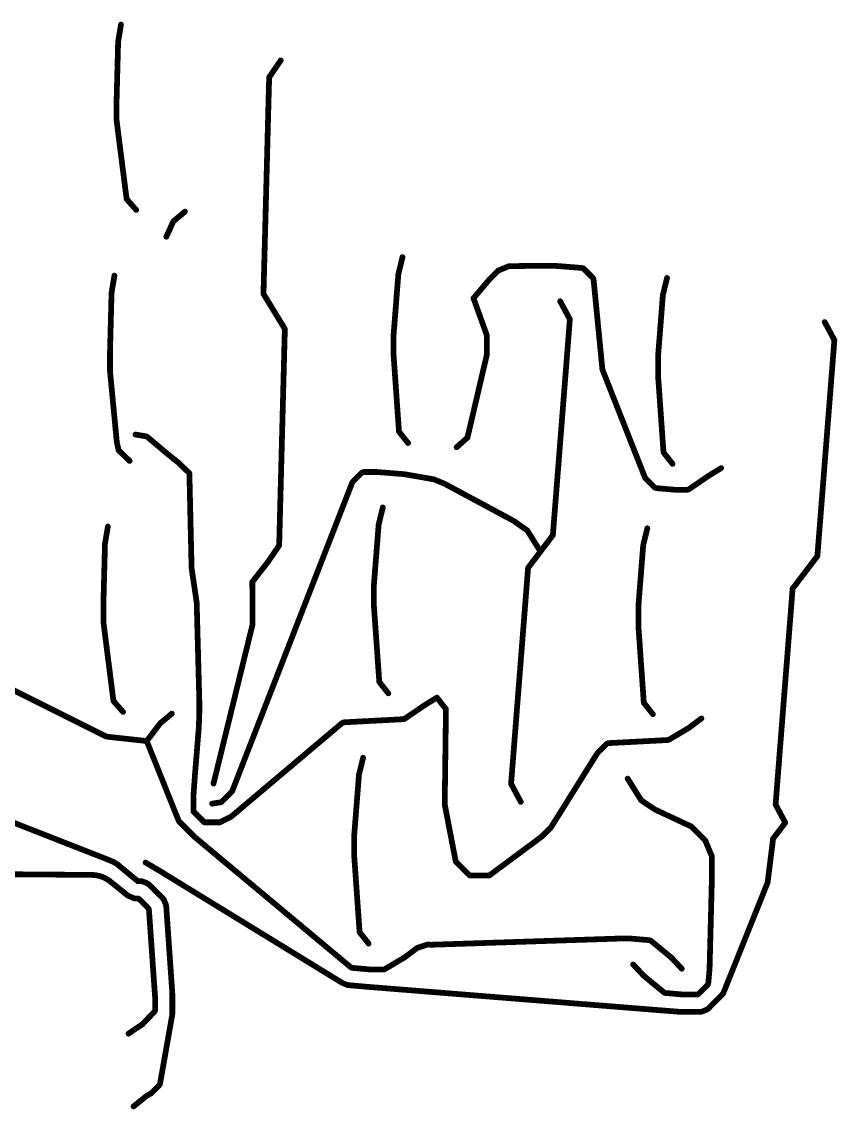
# Model space of a CAD drawing. Extents: x -169 to 103, y -40 to 57.
# Drawn here: x 45.8 to 102.7, y -24.1 to 51.7 of the extents above; entities that cross this region are included whole.
import ezdxf

# ---------------------------------------------------------------- set-up
doc = ezdxf.new("R2010")
doc.units = 0
doc.layers.get('0').update_dxf_attribs({"linetype": 'CONTINUOUS', "lineweight": 0})
doc.layers.add('B_Cu_____________', color=7, linetype='CONTINUOUS', lineweight=0)

# ---------------------------------------------------------------- blocks, each defined once
blk = doc.blocks.new('UNIT_DISC')
at = {"const_width": 0.5}
blk.add_lwpolyline([(0.25, 0, 1), (-0.25, 0, 1)], format="xyb", close=True, dxfattribs=at)

msp = doc.modelspace()

# ---------------------------------------------------------------- linework, layer by layer
at = {"layer": 'B_Cu_____________', "const_width": 0.4}
for points in [[(52.568, 50.3402), (52.7671, 51.5364)], [(52.4611, 46.247), (52.5628, 50.1403)], [(52.5628, 50.1403), (52.568, 50.3402)], [(63.0982, 47.8637), (63.9057, 49.044)], [(62.7082, 32.9707), (63.091, 47.5863)], [(63.091, 47.5863), (63.093, 47.6638)], [(63.093, 47.6638), (63.0982, 47.8637)], [(52.4611, 45.0335), (52.4611, 46.247)], [(52.4611, 44.8675), (52.4611, 45.0335)], [(53.1577, 39.3964), (52.4611, 44.8675)], [(53.1577, 39.3843), (53.1577, 39.3964)], [(53.8294, 38.619), (53.1577, 39.3843)], [(57.2274, 38.5004), (56.4166, 37.8237)], [(56.414, 37.821), (55.9309, 36.7522)], [(56.4166, 37.8237), (56.414, 37.821)], [(72.1068, 34.1468), (72.3951, 35.3288)], [(79.8167, 34.7005), (79.2276, 34.4566)], [(82.1081, 34.7308), (79.8167, 34.7005)], [(82.9369, 34.7308), (82.1081, 34.7308)], [(84.8875, 34.5773), (82.9369, 34.7308)], [(52.1099, 32.8461), (52.309, 34.0423)], [(71.7721, 29.8935), (72.0911, 33.9474)], [(72.0911, 33.9474), (72.1068, 34.1468)], [(79.0815, 34.396), (78.5189, 33.8335)], [(79.1053, 34.4059), (79.0815, 34.396)], [(79.2276, 34.4566), (79.1053, 34.4059)], [(84.99, 34.5485), (84.8875, 34.5773)], [(85.0734, 34.4825), (84.99, 34.5485)], [(85.6595, 33.8964), (85.0734, 34.4825)], [(78.4014, 33.716), (77.3448, 32.4675)], [(78.5189, 33.8335), (78.4014, 33.716)], [(85.7116, 33.8037), (85.6595, 33.8964)], [(85.7241, 33.698), (85.7116, 33.8037)], [(86.332, 27.5001), (85.7241, 33.698)], [(90.5497, 32.6953), (90.838, 33.8773)], [(52.003, 28.7529), (52.1047, 32.6462)], [(52.1047, 32.6462), (52.1099, 32.8461)], [(62.703, 32.7708), (62.7082, 32.9707)], [(63.4476, 31.5499), (62.703, 32.7708)], [(78.273, 29.8935), (77.3448, 32.4675)], [(90.215, 28.442), (90.534, 32.4959)], [(90.534, 32.4959), (90.5497, 32.6953)], [(83.3879, 32.2569), (84.0644, 30.9989)], [(63.4476, 31.5499), (64.1921, 30.329)], [(84.0644, 30.9989), (84.0487, 30.7995)], [(64.1869, 30.1291), (63.8041, 15.5136)], [(64.1921, 30.329), (64.1869, 30.1291)], [(84.0487, 30.7995), (82.8948, 16.1469)], [(101.8308, 30.8054), (102.5073, 29.5474)], [(71.7721, 28.68), (71.7721, 29.8935)], [(78.2731, 29.8679), (78.273, 29.8935)], [(78.2731, 28.6801), (78.2731, 29.8679)], [(102.5073, 29.5474), (102.4916, 29.348)], [(52.003, 27.5394), (52.003, 28.7529)], [(71.7721, 28.514), (71.7721, 28.68)], [(78.2731, 28.5141), (78.2731, 28.6801)], [(102.4916, 29.348), (101.3377, 14.6954)], [(72.1491, 23.1877), (71.7721, 28.514)], [(76.9268, 22.7607), (78.2731, 28.5141)], [(90.215, 27.2285), (90.215, 28.442)], [(52.003, 27.3734), (52.003, 27.5394)], [(52.4774, 22.4297), (52.003, 27.3734)], [(89.2919, 19.9908), (86.332, 27.5001)], [(90.215, 27.0625), (90.215, 27.2285)], [(90.592, 21.7362), (90.215, 27.0625)], [(53.7779, 22.964), (54.5091, 22.842)], [(54.5091, 22.842), (54.5965, 22.8021)], [(54.5965, 22.8021), (54.6362, 22.7735)], [(54.6362, 22.7735), (55.9288, 21.6809)], [(72.1491, 23.173), (72.1491, 23.1877)], [(72.7799, 22.3736), (72.1491, 23.173)], [(76.1669, 22.0772), (76.9268, 22.7549)], [(76.9268, 22.7549), (76.9268, 22.7607)], [(52.6036, 21.8625), (52.4774, 22.4297)], [(52.6096, 21.8565), (52.6036, 21.8625)], [(53.3713, 21.1249), (52.6096, 21.8565)], [(55.9288, 21.6809), (55.9374, 21.6724)], [(55.9374, 21.6724), (56.7693, 21.0063)], [(90.592, 21.7215), (90.592, 21.7362)], [(91.2228, 20.9221), (90.592, 21.7215)], [(57.5309, 20.2746), (56.7693, 21.0063)], [(57.5368, 20.2686), (57.5309, 20.2746)], [(57.69, 13.6562), (57.5368, 20.2686)], [(68.9577, 19.7061), (69.5438, 20.2922)], [(69.5438, 20.2922), (69.6365, 20.3443)], [(69.6365, 20.3443), (69.6893, 20.3505)], [(69.6893, 20.3505), (69.7422, 20.3567)], [(69.7422, 20.3567), (70.571, 20.3567)], [(70.571, 20.3567), (72.5216, 20.2032)], [(94.6098, 20.6257), (93.7029, 20.0659)], [(60.5206, -1.8932), (68.8917, 19.6226)], [(68.8917, 19.6226), (68.9577, 19.7061)], [(72.5216, 20.2032), (74.5932, 19.8401)], [(74.5932, 19.8401), (75.3283, 19.5356)], [(75.3283, 19.5356), (80.1403, 16.9501)], [(89.3154, 19.9479), (89.2919, 19.9908)], [(89.339, 19.905), (89.3154, 19.9479)], [(89.9251, 19.3189), (89.339, 19.905)], [(93.6988, 20.0619), (92.4024, 19.1747)], [(93.7029, 20.0659), (93.6988, 20.0619)], [(89.9633, 19.2882), (89.9251, 19.3189)], [(90.0015, 19.2576), (89.9633, 19.2882)], [(90.0484, 19.2438), (90.0015, 19.2576)], [(90.0954, 19.2301), (90.0484, 19.2438)], [(90.2946, 19.2126), (90.0954, 19.2301)], [(91.1912, 19.1342), (90.2946, 19.2126)], [(91.3905, 19.1168), (91.1912, 19.1342)], [(92.2193, 19.1168), (91.3905, 19.1168)], [(92.3166, 19.1276), (92.2193, 19.1168)], [(92.3595, 19.1511), (92.3166, 19.1276)], [(92.4024, 19.1747), (92.3595, 19.1511)], [(70.7337, 16.7008), (71.022, 17.8828)], [(51.6518, 15.3521), (51.8509, 16.5483)], [(70.399, 12.4475), (70.718, 16.5014)], [(70.718, 16.5014), (70.7337, 16.7008)], [(80.1403, 16.9501), (81.0965, 16.2781)], [(81.0965, 16.2781), (82.0148, 14.8109)], [(82.8791, 15.9475), (82.0148, 14.8109)], [(82.8948, 16.1469), (82.8791, 15.9475)], [(89.1767, 15.2493), (89.465, 16.4313)], [(51.5449, 11.2589), (51.6466, 15.1522)], [(51.6466, 15.1522), (51.6518, 15.3521)], [(63.7969, 15.2362), (62.9895, 14.0559)], [(63.8021, 15.4361), (63.7969, 15.2362)], [(63.8041, 15.5136), (63.8021, 15.4361)], [(88.842, 10.996), (89.161, 15.0499)], [(89.161, 15.0499), (89.1767, 15.2493)], [(81.1506, 13.6743), (82.0148, 14.8109)], [(101.322, 14.496), (100.4578, 13.3594)], [(101.3377, 14.6954), (101.322, 14.496)], [(58.0458, 11.2589), (57.69, 13.6562)], [(61.9229, 12.6927), (62.9895, 14.0559)], [(79.9815, -1.1779), (81.1349, 13.4749)], [(81.1349, 13.4749), (81.1506, 13.6743)], [(61.9229, 12.6595), (61.9229, 12.6927)], [(99.5936, 12.2227), (100.4578, 13.3594)], [(61.9439, 11.1088), (61.9229, 12.6595)], [(70.399, 11.234), (70.399, 12.4475)], [(98.424, -2.6293), (99.5779, 12.0233)], [(99.5779, 12.0233), (99.5936, 12.2227)], [(51.5449, 10.0454), (51.5449, 11.2589)], [(58.2296, 4.395), (58.0458, 11.2589)], [(70.399, 11.068), (70.399, 11.234)], [(61.944, 11.0832), (61.9439, 11.1088)], [(61.944, 9.9076), (61.944, 11.0832)], [(70.776, 5.7416), (70.399, 11.068)], [(88.842, 9.7825), (88.842, 10.996)], [(51.5449, 9.8794), (51.5449, 10.0454)], [(52.2415, 4.4083), (51.5449, 9.8794)], [(59.2201, -1.3589), (61.944, 9.7416)], [(61.944, 9.7416), (61.944, 9.9076)], [(88.842, 9.6165), (88.842, 9.7825)], [(89.219, 4.2902), (88.842, 9.6165)], [(38.8434, 8.3607), (51.7277, 1.9251)], [(70.776, 5.7269), (70.776, 5.7416)], [(71.4068, 4.9275), (70.776, 5.7269)], [(52.2415, 4.3962), (52.2415, 4.4083)], [(52.9132, 3.6309), (52.2415, 4.3962)], [(58.2296, 3.5662), (58.2296, 4.395)], [(74.7938, 4.6311), (73.8869, 4.0713)], [(74.7938, 4.6311), (75.4245, 3.8317)], [(73.8828, 4.0673), (72.5864, 3.1801)], [(73.8869, 4.0713), (73.8828, 4.0673)], [(75.4245, 3.8062), (75.3509, -1.9112)], [(75.4245, 3.8317), (75.4245, 3.8062)], [(89.219, 4.2755), (89.219, 4.2902)], [(89.8498, 3.4761), (89.219, 4.2755)], [(55.5004, 2.8356), (54.5636, 1.6034)], [(56.3112, 3.5123), (55.5004, 2.8356)], [(58.1947, 2.5668), (58.2296, 3.5662)], [(68.1708, 2.8461), (60.4449, -3.6728)], [(68.2635, 2.8982), (68.1708, 2.8461)], [(68.3163, 2.9044), (68.2635, 2.8982)], [(68.3692, 2.9106), (68.3163, 2.9044)], [(72.4033, 3.1222), (68.3692, 2.9106)], [(72.5006, 3.133), (72.4033, 3.1222)], [(72.5435, 3.1565), (72.5006, 3.133)], [(72.5864, 3.1801), (72.5435, 3.1565)], [(92.3917, 2.5463), (93.2368, 3.1797)], [(57.9196, -0.8246), (58.1947, 2.5668)], [(91.0294, 1.7287), (92.3737, 2.5283)], [(92.3737, 2.5283), (92.3917, 2.5463)], [(51.7277, 1.9251), (51.7753, 1.9138)], [(51.7753, 1.9138), (51.823, 1.9025)], [(51.823, 1.9025), (54.5636, 1.6034)], [(56.6196, -3.5357), (54.5636, 1.6034)], [(86.0277, 0.8085), (86.6138, 1.3946)], [(86.6138, 1.3946), (86.7065, 1.4467)], [(86.7065, 1.4467), (86.7593, 1.4529)], [(86.7593, 1.4529), (86.8122, 1.4591)], [(86.8122, 1.4591), (90.8463, 1.6708)], [(90.8463, 1.6708), (90.9436, 1.6816)], [(90.9436, 1.6816), (90.9865, 1.7051)], [(90.9865, 1.7051), (91.0294, 1.7287)], [(82.7721, -4.375), (85.9617, 0.725)], [(85.9617, 0.725), (86.0277, 0.8085)], [(69.3607, -0.7452), (69.649, 0.4367)], [(57.8201, -2.2283), (57.9196, -0.8246)], [(69.026, -4.9986), (69.345, -0.9446)], [(69.345, -0.9446), (69.3607, -0.7452)], [(38.7218, -1.5156), (51.8451, -6.656)], [(79.9658, -1.3773), (79.9815, -1.1779)], [(80.6418, -2.6352), (79.9658, -1.3773)], [(89.0102, -2.482), (88.092, -1.0148)], [(57.8201, -3.2969), (57.8201, -2.2283)], [(59.7648, -2.6551), (60.5163, -1.9036)], [(60.5163, -1.9036), (60.5206, -1.8932)], [(75.3509, -1.9112), (75.3509, -2.7068)], [(59.1206, -2.7626), (59.7544, -2.6594)], [(59.7544, -2.6594), (59.7648, -2.6551)], [(75.3509, -2.7068), (75.3509, -2.8728)], [(75.3509, -2.8728), (76.109, -6.8034)], [(89.0102, -2.4977), (89.0102, -2.482)], [(89.0412, -2.5287), (89.0102, -2.4977)], [(89.9665, -3.154), (89.0412, -2.5287)], [(92.5301, -4.3535), (89.9665, -3.154)], [(98.4083, -2.8287), (98.424, -2.6293)], [(99.0848, -4.0867), (98.4083, -2.8287)], [(56.8067, -3.9874), (56.6196, -3.5357)], [(57.8958, -5.0765), (56.8067, -3.9874)], [(57.8244, -3.3073), (57.8201, -3.2969)], [(58.5759, -4.0588), (57.8244, -3.3073)], [(60.4449, -3.6728), (59.6653, -4.0588)], [(58.5863, -4.0631), (58.5759, -4.0588)], [(59.6549, -4.0631), (58.5863, -4.0631)], [(59.6653, -4.0588), (59.6549, -4.0631)], [(82.12, -5.0446), (82.7061, -4.4585)], [(82.7061, -4.4585), (82.7721, -4.375)], [(92.6476, -4.471), (92.5301, -4.3535)], [(93.5056, -5.329), (92.6476, -4.471)], [(99.0848, -4.0867), (98.2199, -5.2232)], [(68.7361, -14.1217), (57.8958, -5.0765)], [(69.026, -6.212), (69.026, -4.9986)], [(78.4431, -7.7702), (82.12, -5.0446)], [(93.5155, -5.3528), (93.5056, -5.329)], [(93.9478, -6.3965), (93.5155, -5.3528)], [(98.199, -5.4892), (97.853, -8.2549)], [(98.2042, -5.4226), (98.199, -5.4892)], [(98.2199, -5.2232), (98.2042, -5.4226)], [(69.026, -6.378), (69.026, -6.212)], [(51.8451, -6.656), (52.0028, -6.7213)], [(52.0028, -6.7213), (52.1388, -6.7778)], [(52.1388, -6.7778), (52.2735, -6.8433)], [(52.2735, -6.8433), (52.4027, -6.92)], [(52.4027, -6.92), (52.5278, -7.0032)], [(52.5278, -7.0032), (52.5477, -7.0193)], [(52.5477, -7.0193), (52.6451, -7.0983)], [(55.2989, -7.3464), (54.4815, -6.8668)], [(69.403, -11.7044), (69.026, -6.378)], [(76.109, -6.8034), (76.9584, -7.6528)], [(93.9699, -6.45), (93.9478, -6.3965)], [(93.97, -6.4757), (93.9699, -6.45)], [(93.97, -7.6635), (93.97, -6.4757)], [(50.7015, -7.7283), (33.3089, -7.5891)], [(50.7311, -7.7293), (50.7015, -7.7283)], [(50.8129, -7.7321), (50.7311, -7.7293)], [(50.8503, -7.7334), (50.8129, -7.7321)], [(50.997, -7.747), (50.8503, -7.7334)], [(51.146, -7.7721), (50.997, -7.747)], [(51.2933, -7.8087), (51.146, -7.7721)], [(52.6451, -7.0983), (53.9373, -8.1622)], [(55.4445, -7.4337), (55.2989, -7.3464)], [(68.1721, -15.2421), (55.4445, -7.4337)], [(76.9584, -7.6528), (77.0759, -7.7703)], [(77.0759, -7.7703), (78.2515, -7.7703)], [(78.2515, -7.7703), (78.4175, -7.7703)], [(78.4175, -7.7703), (78.4431, -7.7702)], [(93.97, -7.8295), (93.97, -7.6635)], [(51.3177, -7.8167), (51.2933, -7.8087)], [(51.4385, -7.8565), (51.3177, -7.8167)], [(51.5745, -7.913), (51.4385, -7.8565)], [(51.7092, -7.9785), (51.5745, -7.913)], [(51.8384, -8.0552), (51.7092, -7.9785)], [(51.9635, -8.1384), (51.8384, -8.0552)], [(53.2578, -9.1791), (51.9635, -8.1384)], [(53.9373, -8.1622), (53.9474, -8.1664)], [(53.9474, -8.1664), (54.1643, -8.1664)], [(54.1643, -8.1664), (54.2132, -8.1708)], [(54.2132, -8.1708), (54.2618, -8.177)], [(54.2618, -8.177), (54.6032, -8.3184)], [(54.6032, -8.3184), (54.6882, -8.367)], [(54.6882, -8.367), (55.693, -9.3718)], [(93.8054, -14.2612), (93.97, -7.8295)], [(97.853, -8.2549), (94.8913, -15.6504)], [(53.7088, -9.3659), (53.2578, -9.1791)], [(53.8654, -9.3659), (53.7088, -9.3659)], [(53.9142, -9.3713), (53.8654, -9.3659)], [(53.9628, -9.3775), (53.9142, -9.3713)], [(54.0478, -9.4261), (53.9628, -9.3775)], [(54.6339, -10.0122), (54.0478, -9.4261)], [(54.6939, -10.0896), (54.6339, -10.0122)], [(55.693, -9.3718), (55.753, -9.4492)], [(55.753, -9.4492), (55.8944, -9.7906)], [(55.8944, -9.7906), (55.9073, -9.8378)], [(55.9073, -9.8378), (55.9202, -9.8851)], [(55.9202, -9.8851), (55.9935, -10.9325)], [(54.7068, -10.1368), (54.6939, -10.0896)], [(54.7197, -10.1841), (54.7068, -10.1368)], [(54.793, -11.2315), (54.7197, -10.1841)], [(54.9702, -13.7654), (54.793, -11.2315)], [(55.9935, -10.9325), (56.1707, -13.4664)], [(69.403, -11.7191), (69.403, -11.7044)], [(70.0338, -12.5185), (69.403, -11.7191)], [(87.4803, -12.1647), (74.4445, -12.5946)], [(88.3091, -12.1647), (87.4803, -12.1647)], [(88.5083, -12.1821), (88.3091, -12.1647)], [(89.4049, -12.2605), (88.5083, -12.1821)], [(89.6042, -12.278), (89.4049, -12.2605)], [(89.6511, -12.2917), (89.6042, -12.278)], [(89.6981, -12.3055), (89.6511, -12.2917)], [(89.7363, -12.3361), (89.6981, -12.3055)], [(73.4208, -12.8149), (72.5757, -13.4482)], [(74.1452, -12.5772), (73.4208, -12.8149)], [(74.3444, -12.5946), (74.1452, -12.5772)], [(74.4445, -12.5946), (74.3444, -12.5946)], [(89.7745, -12.3668), (89.7363, -12.3361)], [(91.1181, -13.4725), (89.7745, -12.3668)], [(55.1473, -16.2992), (54.9702, -13.7654)], [(56.1707, -13.4664), (56.3478, -16.0002)], [(72.5576, -13.4662), (71.2134, -14.2659)], [(72.5757, -13.4482), (72.5576, -13.4662)], [(91.1415, -13.4959), (91.1181, -13.4725)], [(91.8638, -14.2664), (91.1415, -13.4959)], [(68.8125, -14.183), (68.7361, -14.1217)], [(68.9064, -14.2105), (68.8125, -14.183)], [(70.2015, -14.3238), (68.9064, -14.2105)], [(71.0303, -14.3238), (70.2015, -14.3238)], [(71.1276, -14.313), (71.0303, -14.3238)], [(71.2134, -14.2659), (71.1276, -14.313)], [(88.4768, -13.97), (89.1991, -14.7404)], [(93.7183, -15.2574), (93.8054, -14.2612)], [(68.5135, -15.3835), (68.1721, -15.2421)], [(89.1991, -14.7404), (89.2226, -14.7638)], [(89.2226, -14.7638), (90.5661, -15.8696)], [(93.6295, -15.4277), (93.6908, -15.3514)], [(93.6908, -15.3514), (93.7183, -15.2574)], [(56.3478, -16.0002), (56.3478, -17.427)], [(68.6074, -15.411), (68.5135, -15.3835)], [(69.9025, -15.5243), (68.6074, -15.411)], [(91.7325, -17.2722), (69.9025, -15.5243)], [(90.5661, -15.8696), (90.6425, -15.9309)], [(90.6425, -15.9309), (90.7364, -15.9584)], [(90.7364, -15.9584), (92.0315, -16.0717)], [(92.0315, -16.0717), (92.8603, -16.0717)], [(92.8603, -16.0717), (92.9576, -16.0609)], [(92.9576, -16.0609), (93.0434, -16.0138)], [(93.0434, -16.0138), (93.6295, -15.4277)], [(94.6886, -16.0681), (93.6838, -17.0729)], [(94.7499, -15.9918), (94.6886, -16.0681)], [(94.8913, -15.6504), (94.7499, -15.9918)], [(55.1473, -17.128), (55.1473, -16.2992)], [(54.2721, -18.1251), (55.1348, -17.2251)], [(55.1348, -17.2251), (55.1473, -17.128)], [(56.3415, -17.4755), (55.4892, -22.2927)], [(56.3478, -17.427), (56.3415, -17.4755)], [(93.1593, -17.2722), (91.7325, -17.2722)], [(93.2566, -17.2614), (93.1593, -17.2722)], [(93.598, -17.12), (93.2566, -17.2614)], [(93.6838, -17.0729), (93.598, -17.12)], [(53.2888, -18.7935), (54.2378, -18.1527)], [(54.2378, -18.1527), (54.2445, -18.1527)], [(54.2445, -18.1527), (54.2721, -18.1251)], [(55.4406, -22.3777), (54.8545, -22.9638)], [(55.4892, -22.2927), (55.4406, -22.3777)], [(54.5493, -23.1344), (53.6432, -23.8611)], [(54.5592, -23.1246), (54.5493, -23.1344)], [(54.8545, -22.9638), (54.5592, -23.1246)]]:
    msp.add_lwpolyline(points, dxfattribs=at)

# ---------------------------------------------------------------- block references
at = {"layer": 'B_Cu_____________', "xscale": 0.4, "yscale": 0.4}
for p in [(52.7671, 51.5364), (52.5628, 50.1403), (52.5628, 50.1403), (52.568, 50.3402), (52.568, 50.3402), (63.9057, 49.044), (63.091, 47.5863), (63.091, 47.5863), (63.093, 47.6638), (63.093, 47.6638), (63.0982, 47.8637), (63.0982, 47.8637), (52.4611, 46.247), (52.4611, 46.247), (52.4611, 45.0335), (52.4611, 45.0335), (52.4611, 44.8675), (52.4611, 44.8675), (53.1577, 39.3964), (53.1577, 39.3964), (53.1577, 39.3843), (53.1577, 39.3843), (53.8294, 38.619), (57.2274, 38.5004), (56.414, 37.821), (56.414, 37.821), (56.4166, 37.8237), (56.4166, 37.8237), (55.9309, 36.7522), (72.3951, 35.3288), (79.8167, 34.7005), (79.8167, 34.7005), (82.1081, 34.7308), (82.1081, 34.7308), (82.9369, 34.7308), (82.9369, 34.7308), (52.309, 34.0423), (72.0911, 33.9474), (72.0911, 33.9474), (72.1068, 34.1468), (72.1068, 34.1468), (79.0815, 34.396), (79.0815, 34.396), (79.1053, 34.4059), (79.1053, 34.4059), (79.2276, 34.4566), (79.2276, 34.4566), (84.8875, 34.5773), (84.8875, 34.5773), (84.99, 34.5485), (84.99, 34.5485), (85.0734, 34.4825), (85.0734, 34.4825), (78.4014, 33.716), (78.4014, 33.716), (78.5189, 33.8335), (78.5189, 33.8335), (85.6595, 33.8964), (85.6595, 33.8964), (85.7116, 33.8037), (85.7116, 33.8037), (85.7241, 33.698), (85.7241, 33.698), (90.838, 33.8773), (52.1047, 32.6462), (52.1047, 32.6462), (52.1099, 32.8461), (52.1099, 32.8461), (62.703, 32.7708), (62.703, 32.7708), (62.7082, 32.9707), (62.7082, 32.9707), (77.3448, 32.4675), (77.3448, 32.4675), (90.534, 32.4959), (90.534, 32.4959), (90.5497, 32.6953), (90.5497, 32.6953), (83.3879, 32.2569), (63.4476, 31.5499), (63.4476, 31.5499), (84.0644, 30.9989), (84.0644, 30.9989), (64.1869, 30.1291), (64.1869, 30.1291), (64.1921, 30.329), (64.1921, 30.329), (84.0487, 30.7995), (84.0487, 30.7995), (101.8308, 30.8054), (71.7721, 29.8935), (71.7721, 29.8935), (78.273, 29.8935), (78.273, 29.8935), (78.2731, 29.8679), (78.2731, 29.8679), (102.5073, 29.5474), (102.5073, 29.5474), (52.003, 28.7529), (52.003, 28.7529), (71.7721, 28.68), (71.7721, 28.68), (78.2731, 28.6801), (78.2731, 28.6801), (102.4916, 29.348), (102.4916, 29.348), (71.7721, 28.514), (71.7721, 28.514), (78.2731, 28.5141), (78.2731, 28.5141), (90.215, 28.442), (90.215, 28.442), (52.003, 27.5394), (52.003, 27.5394), (52.003, 27.3734), (52.003, 27.3734), (86.332, 27.5001), (86.332, 27.5001), (90.215, 27.2285), (90.215, 27.2285), (90.215, 27.0625), (90.215, 27.0625), (53.7779, 22.964), (54.5091, 22.842), (54.5091, 22.842), (54.5965, 22.8021), (54.5965, 22.8021), (54.6362, 22.7735), (54.6362, 22.7735), (72.1491, 23.1877), (72.1491, 23.1877), (72.1491, 23.173), (72.1491, 23.173), (76.9268, 22.7607), (76.9268, 22.7607), (76.9268, 22.7549), (76.9268, 22.7549), (52.4774, 22.4297), (52.4774, 22.4297), (52.6036, 21.8625), (52.6036, 21.8625), (52.6096, 21.8565), (52.6096, 21.8565), (72.7799, 22.3736), (76.1669, 22.0772), (53.3713, 21.1249), (55.9288, 21.6809), (55.9288, 21.6809), (55.9374, 21.6724), (55.9374, 21.6724), (90.592, 21.7362), (90.592, 21.7362), (90.592, 21.7215), (90.592, 21.7215), (56.7693, 21.0063), (56.7693, 21.0063), (57.5309, 20.2746), (57.5309, 20.2746), (57.5368, 20.2686), (57.5368, 20.2686), (69.5438, 20.2922), (69.5438, 20.2922), (69.6365, 20.3443), (69.6365, 20.3443), (69.6893, 20.3505), (69.6893, 20.3505), (69.7422, 20.3567), (69.7422, 20.3567), (70.571, 20.3567), (70.571, 20.3567), (91.2228, 20.9221), (94.6098, 20.6257), (68.8917, 19.6226), (68.8917, 19.6226), (68.9577, 19.7061), (68.9577, 19.7061), (72.5216, 20.2032), (72.5216, 20.2032), (74.5932, 19.8401), (74.5932, 19.8401), (75.3283, 19.5356), (75.3283, 19.5356), (89.2919, 19.9908), (89.2919, 19.9908), (89.3154, 19.9479), (89.3154, 19.9479), (89.339, 19.905), (89.339, 19.905), (93.6988, 20.0619), (93.6988, 20.0619), (93.7029, 20.0659), (93.7029, 20.0659), (89.9251, 19.3189), (89.9251, 19.3189), (89.9633, 19.2882), (89.9633, 19.2882), (90.0015, 19.2576), (90.0015, 19.2576), (90.0484, 19.2438), (90.0484, 19.2438), (90.0954, 19.2301), (90.0954, 19.2301), (90.2946, 19.2126), (90.2946, 19.2126), (91.1912, 19.1342), (91.1912, 19.1342), (91.3905, 19.1168), (91.3905, 19.1168), (92.2193, 19.1168), (92.2193, 19.1168), (92.3166, 19.1276), (92.3166, 19.1276), (92.3595, 19.1511), (92.3595, 19.1511), (92.4024, 19.1747), (92.4024, 19.1747), (71.022, 17.8828), (51.8509, 16.5483), (70.718, 16.5014), (70.718, 16.5014), (70.7337, 16.7008), (70.7337, 16.7008), (80.1403, 16.9501), (80.1403, 16.9501), (81.0965, 16.2781), (81.0965, 16.2781), (82.8791, 15.9475), (82.8791, 15.9475), (82.8948, 16.1469), (82.8948, 16.1469), (89.465, 16.4313), (51.6466, 15.1522), (51.6466, 15.1522), (51.6518, 15.3521), (51.6518, 15.3521), (63.7969, 15.2362), (63.7969, 15.2362), (63.8021, 15.4361), (63.8021, 15.4361), (63.8041, 15.5136), (63.8041, 15.5136), (89.161, 15.0499), (89.161, 15.0499), (89.1767, 15.2493), (89.1767, 15.2493), (82.0148, 14.8109), (82.0148, 14.8109), (82.0148, 14.8109), (101.322, 14.496), (101.322, 14.496), (101.3377, 14.6954), (101.3377, 14.6954), (57.69, 13.6562), (57.69, 13.6562), (62.9895, 14.0559), (62.9895, 14.0559), (81.1349, 13.4749), (81.1349, 13.4749), (81.1506, 13.6743), (81.1506, 13.6743), (61.9229, 12.6927), (61.9229, 12.6927), (100.4578, 13.3594), (100.4578, 13.3594), (61.9229, 12.6595), (61.9229, 12.6595), (70.399, 12.4475), (70.399, 12.4475), (99.5779, 12.0233), (99.5779, 12.0233), (99.5936, 12.2227), (99.5936, 12.2227), (51.5449, 11.2589), (51.5449, 11.2589), (58.0458, 11.2589), (58.0458, 11.2589), (70.399, 11.234), (70.399, 11.234), (61.9439, 11.1088), (61.9439, 11.1088), (61.944, 11.0832), (61.944, 11.0832), (70.399, 11.068), (70.399, 11.068), (88.842, 10.996), (88.842, 10.996), (51.5449, 10.0454), (51.5449, 10.0454), (51.5449, 9.8794), (51.5449, 9.8794), (61.944, 9.9076), (61.944, 9.9076), (61.944, 9.7416), (61.944, 9.7416), (88.842, 9.7825), (88.842, 9.7825), (88.842, 9.6165), (88.842, 9.6165), (70.776, 5.7416), (70.776, 5.7416), (70.776, 5.7269), (70.776, 5.7269), (52.2415, 4.4083), (52.2415, 4.4083), (52.2415, 4.3962), (52.2415, 4.3962), (58.2296, 4.395), (58.2296, 4.395), (71.4068, 4.9275), (74.7938, 4.6311), (74.7938, 4.6311), (52.9132, 3.6309), (73.8828, 4.0673), (73.8828, 4.0673), (73.8869, 4.0713), (73.8869, 4.0713), (75.4245, 3.8317), (75.4245, 3.8317), (75.4245, 3.8062), (75.4245, 3.8062), (89.219, 4.2902), (89.219, 4.2902), (89.219, 4.2755), (89.219, 4.2755), (55.5004, 2.8356), (55.5004, 2.8356), (56.3112, 3.5123), (58.2296, 3.5662), (58.2296, 3.5662), (68.1708, 2.8461), (68.1708, 2.8461), (68.2635, 2.8982), (68.2635, 2.8982), (68.3163, 2.9044), (68.3163, 2.9044), (68.3692, 2.9106), (68.3692, 2.9106), (72.4033, 3.1222), (72.4033, 3.1222), (72.5006, 3.133), (72.5006, 3.133), (72.5435, 3.1565), (72.5435, 3.1565), (72.5864, 3.1801), (72.5864, 3.1801), (89.8498, 3.4761), (93.2368, 3.1797), (58.1947, 2.5668), (58.1947, 2.5668), (92.3737, 2.5283), (92.3737, 2.5283), (92.3917, 2.5463), (92.3917, 2.5463), (51.7277, 1.9251), (51.7277, 1.9251), (51.7753, 1.9138), (51.7753, 1.9138), (51.823, 1.9025), (51.823, 1.9025), (54.5636, 1.6034), (54.5636, 1.6034), (54.5636, 1.6034), (86.6138, 1.3946), (86.6138, 1.3946), (86.7065, 1.4467), (86.7065, 1.4467), (86.7593, 1.4529), (86.7593, 1.4529), (86.8122, 1.4591), (86.8122, 1.4591), (90.8463, 1.6708), (90.8463, 1.6708), (90.9436, 1.6816), (90.9436, 1.6816), (90.9865, 1.7051), (90.9865, 1.7051), (91.0294, 1.7287), (91.0294, 1.7287), (85.9617, 0.725), (85.9617, 0.725), (86.0277, 0.8085), (86.0277, 0.8085), (69.649, 0.4367), (57.9196, -0.8246), (57.9196, -0.8246), (69.345, -0.9446), (69.345, -0.9446), (69.3607, -0.7452), (69.3607, -0.7452), (59.2201, -1.3589), (79.9658, -1.3773), (79.9658, -1.3773), (79.9815, -1.1779), (79.9815, -1.1779), (88.092, -1.0148), (57.8201, -2.2283), (57.8201, -2.2283), (60.5163, -1.9036), (60.5163, -1.9036), (60.5206, -1.8932), (60.5206, -1.8932), (75.3509, -1.9112), (75.3509, -1.9112), (59.1206, -2.7626), (59.7544, -2.6594), (59.7544, -2.6594), (59.7648, -2.6551), (59.7648, -2.6551), (75.3509, -2.7068), (75.3509, -2.7068), (75.3509, -2.8728), (75.3509, -2.8728), (80.6418, -2.6352), (89.0102, -2.482), (89.0102, -2.482), (89.0102, -2.4977), (89.0102, -2.4977), (89.0412, -2.5287), (89.0412, -2.5287), (89.9665, -3.154), (89.9665, -3.154), (98.4083, -2.8287), (98.4083, -2.8287), (98.424, -2.6293), (98.424, -2.6293), (56.6196, -3.5357), (56.6196, -3.5357), (56.8067, -3.9874), (56.8067, -3.9874), (57.8201, -3.2969), (57.8201, -3.2969), (57.8244, -3.3073), (57.8244, -3.3073), (60.4449, -3.6728), (60.4449, -3.6728), (58.5759, -4.0588), (58.5759, -4.0588), (58.5863, -4.0631), (58.5863, -4.0631), (59.6549, -4.0631), (59.6549, -4.0631), (59.6653, -4.0588), (59.6653, -4.0588), (82.7061, -4.4585), (82.7061, -4.4585), (82.7721, -4.375), (82.7721, -4.375), (92.5301, -4.3535), (92.5301, -4.3535), (92.6476, -4.471), (92.6476, -4.471), (99.0848, -4.0867), (99.0848, -4.0867), (57.8958, -5.0765), (57.8958, -5.0765), (69.026, -4.9986), (69.026, -4.9986), (82.12, -5.0446), (82.12, -5.0446), (93.5056, -5.329), (93.5056, -5.329), (93.5155, -5.3528), (93.5155, -5.3528), (98.199, -5.4892), (98.199, -5.4892), (98.2042, -5.4226), (98.2042, -5.4226), (98.2199, -5.2232), (98.2199, -5.2232), (69.026, -6.212), (69.026, -6.212), (51.8451, -6.656), (51.8451, -6.656), (52.0028, -6.7213), (52.0028, -6.7213), (52.1388, -6.7778), (52.1388, -6.7778), (52.2735, -6.8433), (52.2735, -6.8433), (52.4027, -6.92), (52.4027, -6.92), (52.5278, -7.0032), (52.5278, -7.0032), (52.5477, -7.0193), (52.5477, -7.0193), (54.4815, -6.8668), (69.026, -6.378), (69.026, -6.378), (76.109, -6.8034), (76.109, -6.8034), (93.9478, -6.3965), (93.9478, -6.3965), (93.9699, -6.45), (93.9699, -6.45), (93.97, -6.4757), (93.97, -6.4757), (50.7015, -7.7283), (50.7015, -7.7283), (50.7311, -7.7293), (50.7311, -7.7293), (50.8129, -7.7321), (50.8129, -7.7321), (50.8503, -7.7334), (50.8503, -7.7334), (50.997, -7.747), (50.997, -7.747), (51.146, -7.7721), (51.146, -7.7721), (52.6451, -7.0983), (52.6451, -7.0983), (55.2989, -7.3464), (55.2989, -7.3464), (55.4445, -7.4337), (55.4445, -7.4337), (76.9584, -7.6528), (76.9584, -7.6528), (77.0759, -7.7703), (77.0759, -7.7703), (78.2515, -7.7703), (78.2515, -7.7703), (78.4175, -7.7703), (78.4175, -7.7703), (78.4431, -7.7702), (78.4431, -7.7702), (93.97, -7.6635), (93.97, -7.6635), (51.2933, -7.8087), (51.2933, -7.8087), (51.3177, -7.8167), (51.3177, -7.8167), (51.4385, -7.8565), (51.4385, -7.8565), (51.5745, -7.913), (51.5745, -7.913), (51.7092, -7.9785), (51.7092, -7.9785), (51.8384, -8.0552), (51.8384, -8.0552), (51.9635, -8.1384), (51.9635, -8.1384), (53.9373, -8.1622), (53.9373, -8.1622), (53.9474, -8.1664), (53.9474, -8.1664), (54.1643, -8.1664), (54.1643, -8.1664), (54.2132, -8.1708), (54.2132, -8.1708), (54.2618, -8.177), (54.2618, -8.177), (54.6032, -8.3184), (54.6032, -8.3184), (54.6882, -8.367), (54.6882, -8.367), (93.97, -7.8295), (93.97, -7.8295), (97.853, -8.2549), (97.853, -8.2549), (53.2578, -9.1791), (53.2578, -9.1791), (53.7088, -9.3659), (53.7088, -9.3659), (53.8654, -9.3659), (53.8654, -9.3659), (53.9142, -9.3713), (53.9142, -9.3713), (53.9628, -9.3775), (53.9628, -9.3775), (54.0478, -9.4261), (54.0478, -9.4261), (54.6339, -10.0122), (54.6339, -10.0122), (55.693, -9.3718), (55.693, -9.3718), (55.753, -9.4492), (55.753, -9.4492), (55.8944, -9.7906), (55.8944, -9.7906), (55.9073, -9.8378), (55.9073, -9.8378), (55.9202, -9.8851), (55.9202, -9.8851), (54.6939, -10.0896), (54.6939, -10.0896), (54.7068, -10.1368), (54.7068, -10.1368), (54.7197, -10.1841), (54.7197, -10.1841), (54.793, -11.2315), (54.793, -11.2315), (55.9935, -10.9325), (55.9935, -10.9325), (69.403, -11.7044), (69.403, -11.7044), (69.403, -11.7191), (69.403, -11.7191), (87.4803, -12.1647), (87.4803, -12.1647), (88.3091, -12.1647), (88.3091, -12.1647), (88.5083, -12.1821), (88.5083, -12.1821), (89.4049, -12.2605), (89.4049, -12.2605), (89.6042, -12.278), (89.6042, -12.278), (89.6511, -12.2917), (89.6511, -12.2917), (89.6981, -12.3055), (89.6981, -12.3055), (70.0338, -12.5185), (73.4208, -12.8149), (73.4208, -12.8149), (74.1452, -12.5772), (74.1452, -12.5772), (74.3444, -12.5946), (74.3444, -12.5946), (74.4445, -12.5946), (74.4445, -12.5946), (89.7363, -12.3361), (89.7363, -12.3361), (89.7745, -12.3668), (89.7745, -12.3668), (54.9702, -13.7654), (54.9702, -13.7654), (56.1707, -13.4664), (56.1707, -13.4664), (72.5576, -13.4662), (72.5576, -13.4662), (72.5757, -13.4482), (72.5757, -13.4482), (91.1181, -13.4725), (91.1181, -13.4725), (91.1415, -13.4959), (91.1415, -13.4959), (68.7361, -14.1217), (68.7361, -14.1217), (68.8125, -14.183), (68.8125, -14.183), (68.9064, -14.2105), (68.9064, -14.2105), (70.2015, -14.3238), (70.2015, -14.3238), (71.0303, -14.3238), (71.0303, -14.3238), (71.1276, -14.313), (71.1276, -14.313), (71.2134, -14.2659), (71.2134, -14.2659), (88.4768, -13.97), (91.8638, -14.2664), (93.8054, -14.2612), (93.8054, -14.2612), (68.1721, -15.2421), (68.1721, -15.2421), (89.1991, -14.7404), (89.1991, -14.7404), (89.2226, -14.7638), (89.2226, -14.7638), (93.6908, -15.3514), (93.6908, -15.3514), (93.7183, -15.2574), (93.7183, -15.2574), (56.3478, -16.0002), (56.3478, -16.0002), (68.5135, -15.3835), (68.5135, -15.3835), (68.6074, -15.411), (68.6074, -15.411), (69.9025, -15.5243), (69.9025, -15.5243), (90.5661, -15.8696), (90.5661, -15.8696), (90.6425, -15.9309), (90.6425, -15.9309), (90.7364, -15.9584), (90.7364, -15.9584), (92.0315, -16.0717), (92.0315, -16.0717), (92.8603, -16.0717), (92.8603, -16.0717), (92.9576, -16.0609), (92.9576, -16.0609), (93.0434, -16.0138), (93.0434, -16.0138), (93.6295, -15.4277), (93.6295, -15.4277), (94.6886, -16.0681), (94.6886, -16.0681), (94.7499, -15.9918), (94.7499, -15.9918), (94.8913, -15.6504), (94.8913, -15.6504), (55.1473, -16.2992), (55.1473, -16.2992), (55.1348, -17.2251), (55.1348, -17.2251), (55.1473, -17.128), (55.1473, -17.128), (56.3415, -17.4755), (56.3415, -17.4755), (56.3478, -17.427), (56.3478, -17.427), (91.7325, -17.2722), (91.7325, -17.2722), (93.1593, -17.2722), (93.1593, -17.2722), (93.2566, -17.2614), (93.2566, -17.2614), (93.598, -17.12), (93.598, -17.12), (93.6838, -17.0729), (93.6838, -17.0729), (54.2378, -18.1527), (54.2378, -18.1527), (54.2445, -18.1527), (54.2445, -18.1527), (54.2721, -18.1251), (54.2721, -18.1251), (53.2888, -18.7935), (55.4406, -22.3777), (55.4406, -22.3777), (55.4892, -22.2927), (55.4892, -22.2927), (54.5493, -23.1344), (54.5493, -23.1344), (54.5592, -23.1246), (54.5592, -23.1246), (54.8545, -22.9638), (54.8545, -22.9638), (53.6432, -23.8611)]:
    msp.add_blockref('UNIT_DISC', p, dxfattribs=at)

doc.saveas('drawing.dxf')
